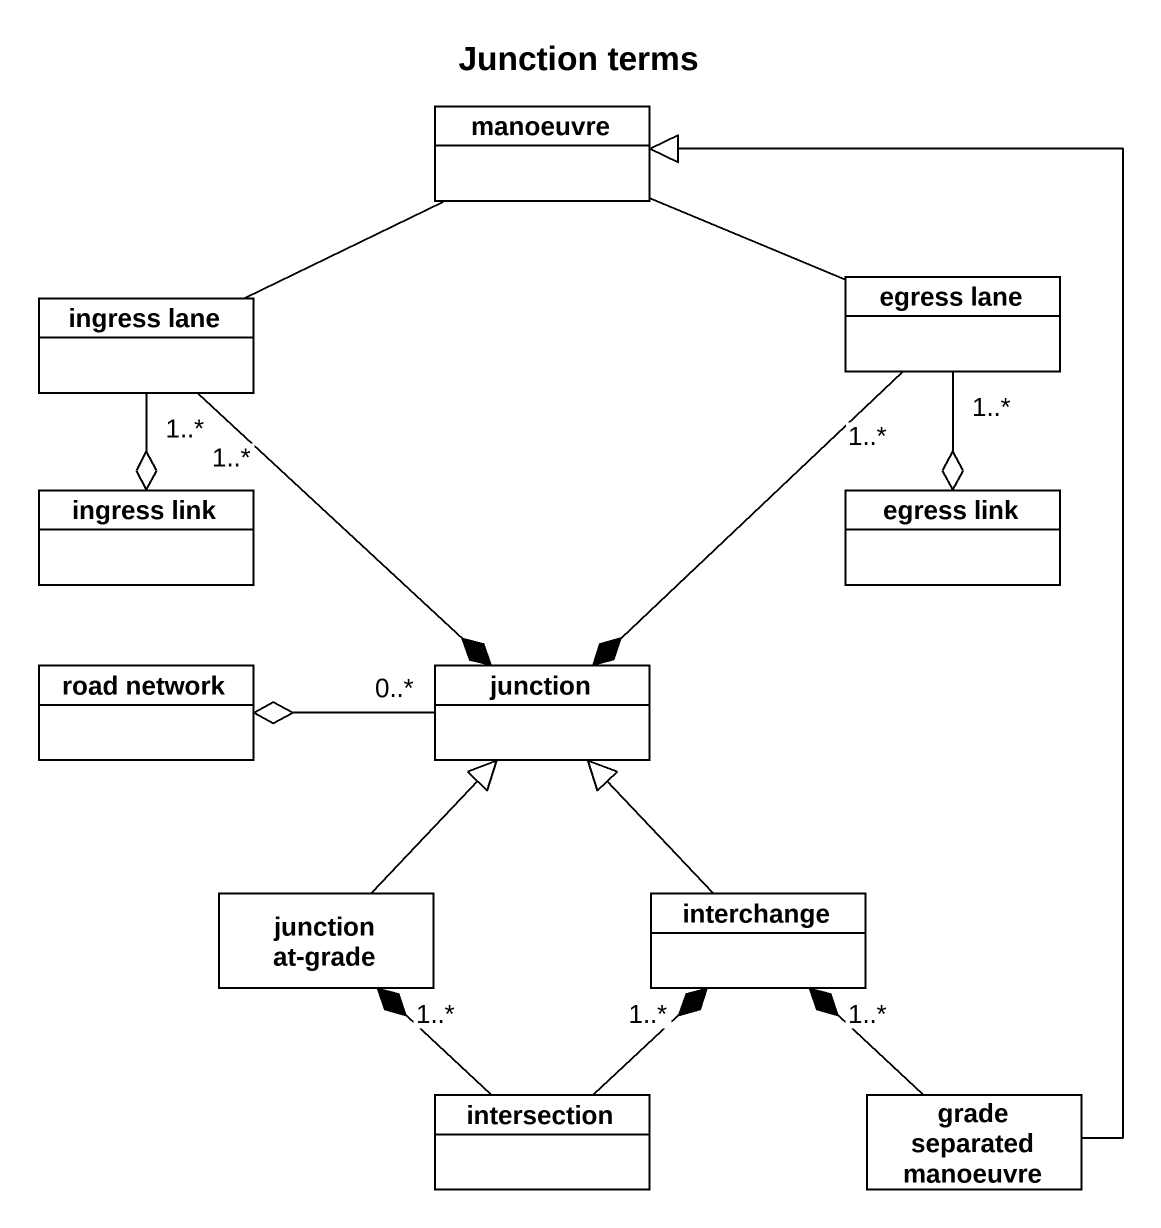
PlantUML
@startuml
title Junction terms
hide circle
hide empty members
class manoeuvre
class "ingress lane" as ingress_lane
class "egress lane" as egress_lane
class "ingress link" as ingress_link
class "egress link" as egress_link
class "road network" as road_network
class junction
class "junction at-grade" as junction_at_grade
class interchange
class intersection
class "grade separated manoeuvre" as grade_separated_manoeuvre
manoeuvre -right- egress_lane
ingress_lane -right- manoeuvre
ingress_lane "1..*" --o ingress_link
ingress_lane "1..*" --* junction
egress_lane "1..*" --o egress_link
egress_lane "1..*" --* junction
junction "0..*" -left-o road_network
junction_at_grade -up-|> junction
interchange -up-|> junction
intersection "1..*" -up-* junction_at_grade
intersection "1..*" -up-* interchange
grade_separated_manoeuvre -up-|> manoeuvre
grade_separated_manoeuvre "1..*" -up-* interchange
@enduml
